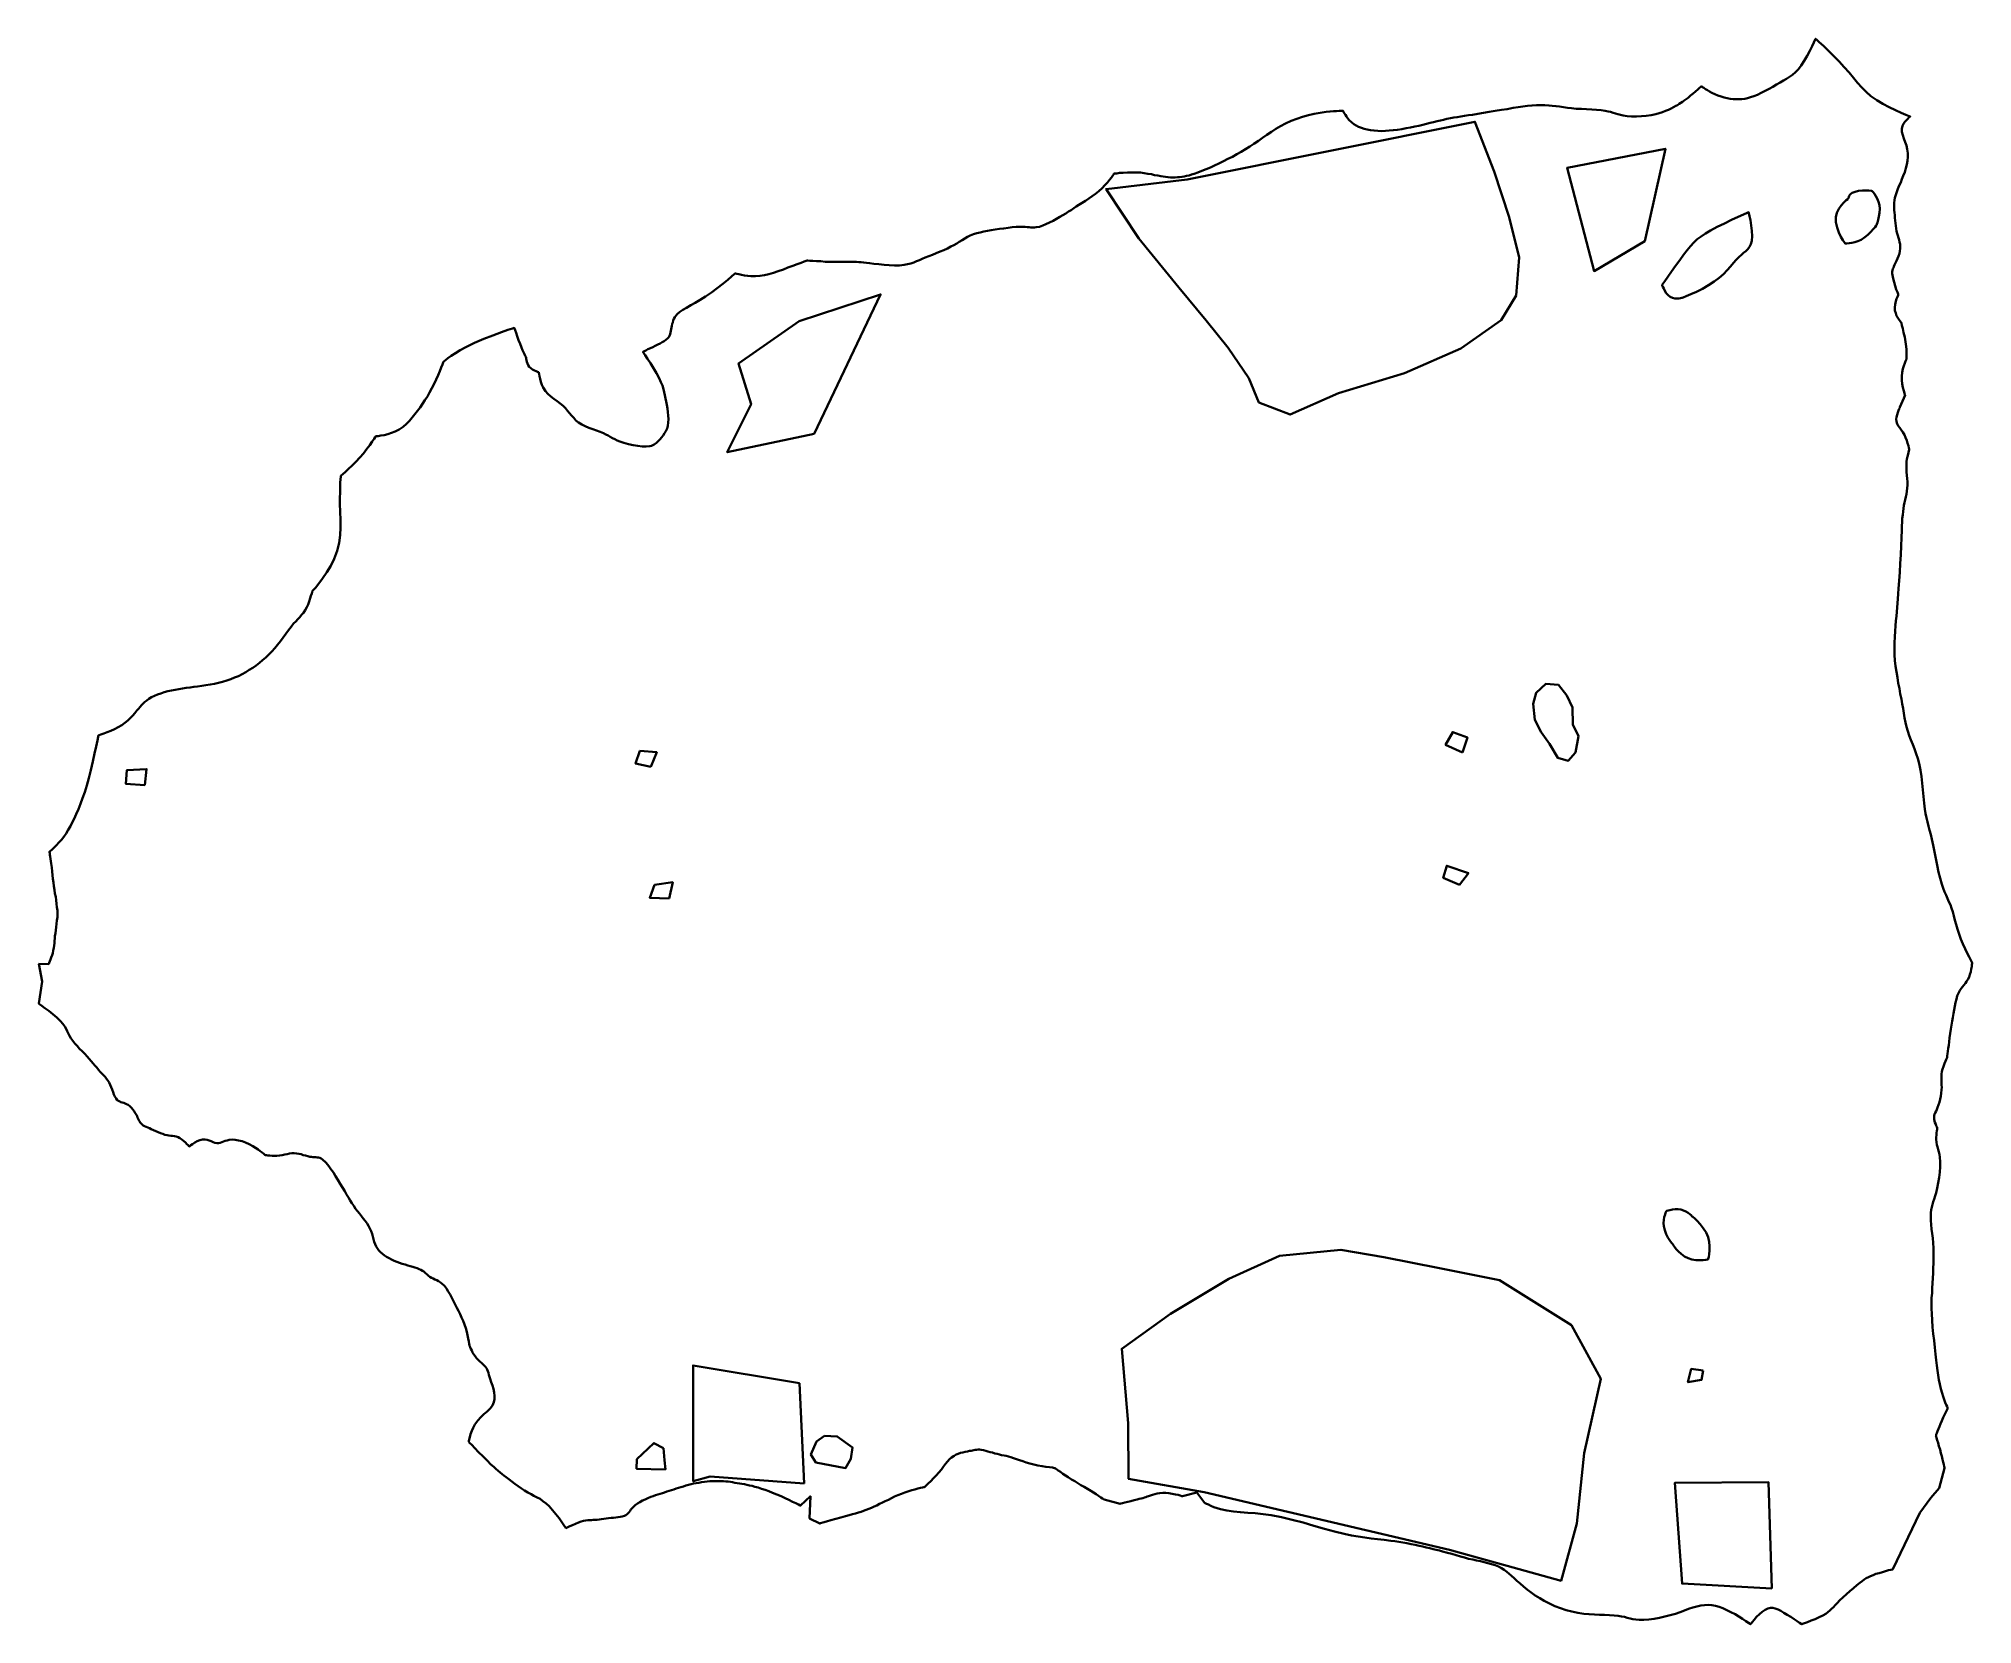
# Model space of a CAD drawing. Extents: x 0 to 10552, y -8653 to 0.
import ezdxf

# ---------------------------------------------------------------- set-up
doc = ezdxf.new("R2010")
doc.units = 0
doc.linetypes.add('Solid', pattern=[0])
for name, color, linetype in [('zone_0_q2', 7, 'Continuous'), ('zone_10_q2', 7, 'Continuous'), ('zone_11_q3', 7, 'Continuous'), ('zone_1_q3', 7, 'Continuous'), ('zone_2_q2', 7, 'Continuous'), ('zone_3_q2', 7, 'Continuous'), ('zone_4_q3', 7, 'Continuous'), ('zone_5_q2', 7, 'Continuous'), ('zone_6_q2', 7, 'Continuous'), ('zone_7_q3', 7, 'Continuous'), ('zone_8_q2', 7, 'Continuous'), ('zone_9_q3', 7, 'Continuous')]:
    doc.layers.add(name, color=color, linetype=linetype)

msp = doc.modelspace()

# ---------------------------------------------------------------- linework, layer by layer
at = {"color": 0, "linetype": 'Solid', "lineweight": 35}
for points in [[(2597, -1581), (2600, -1591), (2605, -1606), (2612, -1624), (2619, -1645), (2627, -1665), (2635, -1686), (2641, -1699), (2646, -1711), (2651, -1722), (2655, -1730), (2658, -1737), (2660, -1741), (2661, -1742), (2661, -1744), (2661, -1748), (2662, -1755), (2664, -1763), (2667, -1772), (2671, -1781), (2677, -1790), (2685, -1798), (2695, -1805), (2705, -1810), (2714, -1815), (2722, -1818), (2727, -1819), (2729, -1820), (2730, -1823), (2731, -1831), (2733, -1842), (2736, -1856), (2740, -1872), (2746, -1889), (2753, -1904), (2765, -1923), (2779, -1939), (2795, -1953), (2812, -1966), (2830, -1979), (2846, -1991), (2862, -2004), (2875, -2017), (2886, -2030), (2897, -2044), (2908, -2057), (2920, -2070), (2932, -2083), (2946, -2094), (2964, -2105), (2983, -2115), (3003, -2124), (3024, -2131), (3044, -2139), (3064, -2146), (3082, -2153), (3095, -2160), (3108, -2166), (3119, -2173), (3131, -2180), (3144, -2186), (3157, -2193), (3172, -2199), (3194, -2206), (3218, -2213), (3244, -2218), (3269, -2222), (3294, -2225), (3316, -2225), (3335, -2224), (3344, -2221), (3352, -2219), (3359, -2215), (3365, -2211), (3371, -2206), (3377, -2200), (3383, -2194), (3391, -2185), (3399, -2176), (3408, -2165), (3416, -2153), (3423, -2141), (3429, -2128), (3433, -2113), (3436, -2095), (3437, -2077), (3436, -2057), (3434, -2038), (3431, -2018), (3427, -1999), (3424, -1980), (3421, -1963), (3417, -1946), (3414, -1929), (3409, -1912), (3404, -1893), (3396, -1874), (3386, -1852), (3372, -1826), (3355, -1798), (3339, -1771), (3323, -1747), (3310, -1727), (3301, -1714), (3298, -1709), (3300, -1708), (3306, -1705), (3314, -1701), (3325, -1695), (3338, -1689), (3351, -1683), (3364, -1676), (3378, -1669), (3391, -1663), (3403, -1657), (3414, -1650), (3423, -1644), (3432, -1636), (3438, -1628), (3442, -1621), (3446, -1613), (3448, -1604), (3450, -1595), (3452, -1586), (3454, -1577), (3455, -1567), (3457, -1557), (3460, -1548), (3463, -1538), (3466, -1529), (3471, -1520), (3477, -1512), (3484, -1503), (3498, -1491), (3515, -1479), (3535, -1468), (3558, -1455), (3583, -1441), (3610, -1426), (3639, -1407), (3671, -1385), (3703, -1361), (3733, -1337), (3760, -1316), (3781, -1298), (3795, -1286), (3800, -1281), (3802, -1282), (3810, -1284), (3821, -1286), (3835, -1289), (3851, -1292), (3869, -1295), (3886, -1296), (3911, -1296), (3936, -1295), (3960, -1291), (3984, -1285), (4010, -1277), (4036, -1269), (4064, -1259), (4089, -1249), (4115, -1240), (4139, -1231), (4161, -1223), (4178, -1216), (4189, -1212), (4193, -1211), (4197, -1211), (4208, -1212), (4225, -1213), (4245, -1214), (4268, -1215), (4292, -1217), (4315, -1217), (4337, -1218), (4357, -1218), (4375, -1218), (4392, -1217), (4407, -1217), (4422, -1217), (4437, -1217), (4450, -1217), (4462, -1218), (4475, -1219), (4488, -1220), (4502, -1221), (4517, -1223), (4534, -1225), (4558, -1228), (4585, -1231), (4613, -1234), (4642, -1236), (4670, -1237), (4698, -1237), (4723, -1234), (4741, -1231), (4759, -1227), (4775, -1222), (4791, -1215), (4806, -1209), (4822, -1202), (4838, -1195), (4858, -1187), (4878, -1179), (4898, -1171), (4919, -1162), (4939, -1154), (4959, -1145), (4978, -1135), (4994, -1126), (5010, -1117), (5024, -1108), (5039, -1099), (5054, -1090), (5069, -1082), (5084, -1074), (5101, -1067), (5119, -1062), (5138, -1057), (5157, -1052), (5177, -1049), (5198, -1045), (5219, -1042), (5243, -1038), (5266, -1035), (5290, -1032), (5313, -1029), (5334, -1027), (5355, -1026), (5373, -1026), (5384, -1027), (5395, -1028), (5405, -1029), (5414, -1030), (5424, -1031), (5434, -1030), (5444, -1029), (5461, -1026), (5479, -1020), (5497, -1012), (5517, -1004), (5536, -994), (5555, -984), (5573, -973), (5589, -963), (5605, -954), (5619, -944), (5634, -935), (5648, -925), (5662, -916), (5677, -906), (5694, -896), (5712, -885), (5731, -873), (5749, -860), (5768, -847), (5786, -832), (5804, -815), (5818, -800), (5832, -784), (5844, -770), (5854, -757), (5862, -746), (5867, -739), (5868, -736), (5872, -736), (5883, -735), (5899, -733), (5919, -732), (5942, -731), (5965, -730), (5989, -730), (6012, -731), (6033, -734), (6053, -737), (6072, -740), (6090, -744), (6107, -747), (6124, -751), (6137, -753), (6150, -754), (6163, -756), (6176, -757), (6189, -757), (6201, -757), (6214, -756), (6226, -755), (6239, -754), (6251, -752), (6264, -749), (6278, -746), (6291, -742), (6306, -738), (6326, -731), (6348, -722), (6371, -713), (6394, -703), (6417, -692), (6441, -681), (6465, -669), (6490, -656), (6514, -644), (6538, -630), (6562, -617), (6586, -603), (6609, -588), (6632, -573), (6656, -557), (6679, -541), (6703, -524), (6727, -508), (6752, -492), (6777, -477), (6804, -463), (6834, -449), (6865, -437), (6897, -427), (6929, -418), (6961, -411), (6994, -405), (7026, -400), (7046, -398), (7065, -396), (7082, -395), (7096, -394), (7108, -393), (7115, -393), (7118, -393), (7118, -395), (7121, -399), (7125, -406), (7131, -415), (7137, -425), (7144, -435), (7152, -444), (7164, -456), (7176, -466), (7189, -474), (7203, -481), (7218, -487), (7233, -492), (7249, -496), (7267, -499), (7287, -502), (7307, -503), (7328, -504), (7349, -503), (7370, -502), (7392, -500), (7415, -497), (7439, -494), (7463, -489), (7486, -485), (7509, -480), (7532, -475), (7554, -470), (7574, -465), (7593, -460), (7612, -455), (7631, -451), (7649, -446), (7667, -442), (7685, -438), (7704, -434), (7722, -431), (7741, -428), (7761, -425), (7781, -421), (7802, -418), (7824, -415), (7854, -410), (7885, -405), (7916, -400), (7949, -394), (7982, -389), (8014, -384), (8046, -378), (8073, -374), (8100, -370), (8125, -367), (8150, -364), (8174, -363), (8198, -362), (8220, -362), (8241, -364), (8260, -366), (8280, -368), (8300, -371), (8321, -374), (8342, -377), (8365, -380), (8391, -382), (8419, -383), (8447, -385), (8475, -386), (8501, -388), (8526, -390), (8549, -393), (8564, -397), (8578, -400), (8592, -404), (8605, -408), (8618, -412), (8632, -416), (8647, -419), (8669, -422), (8693, -424), (8719, -424), (8746, -423), (8772, -421), (8799, -417), (8824, -412), (8843, -407), (8861, -401), (8878, -394), (8894, -388), (8909, -381), (8922, -374), (8934, -367), (8944, -362), (8953, -356), (8962, -351), (8970, -345), (8980, -338), (8990, -331), (9001, -322), (9014, -311), (9028, -299), (9042, -288), (9054, -277), (9064, -268), (9071, -262), (9074, -260), (9075, -261), (9080, -264), (9087, -269), (9096, -275), (9107, -281), (9118, -288), (9131, -295), (9147, -303), (9164, -310), (9181, -316), (9197, -321), (9214, -325), (9230, -328), (9247, -330), (9263, -331), (9278, -331), (9294, -330), (9310, -328), (9326, -324), (9342, -320), (9359, -314), (9380, -306), (9400, -296), (9422, -285), (9443, -273), (9463, -262), (9484, -250), (9503, -239), (9521, -229), (9538, -219), (9555, -208), (9571, -197), (9587, -183), (9603, -166), (9618, -147), (9635, -121), (9651, -94), (9665, -66), (9678, -41), (9688, -20), (9694, -5), (9697, 0), (9702, -5), (9717, -19), (9739, -39), (9766, -65), (9795, -94), (9825, -124), (9853, -155), (9880, -185), (9904, -214), (9926, -241), (9949, -266), (9972, -290), (9999, -313), (10031, -336), (10063, -355), (10098, -374), (10132, -391), (10164, -405), (10189, -416), (10207, -423), (10213, -425), (10211, -427), (10206, -431), (10200, -437), (10192, -444), (10183, -454), (10176, -464), (10171, -475), (10167, -492), (10168, -509), (10172, -527), (10178, -545), (10185, -564), (10192, -583), (10197, -603), (10200, -624), (10200, -645), (10198, -666), (10195, -687), (10189, -707), (10183, -728), (10175, -748), (10168, -766), (10161, -784), (10153, -801), (10146, -819), (10140, -835), (10134, -852), (10130, -868), (10128, -882), (10126, -895), (10126, -909), (10126, -922), (10126, -936), (10127, -949), (10129, -963), (10130, -978), (10131, -992), (10133, -1007), (10135, -1021), (10137, -1036), (10139, -1050), (10142, -1063), (10146, -1075), (10149, -1087), (10152, -1098), (10155, -1110), (10158, -1121), (10159, -1133), (10159, -1145), (10157, -1159), (10154, -1172), (10150, -1186), (10144, -1200), (10139, -1212), (10133, -1224), (10128, -1235), (10124, -1243), (10121, -1250), (10118, -1256), (10116, -1264), (10115, -1272), (10115, -1281), (10116, -1291), (10120, -1309), (10125, -1329), (10131, -1349), (10137, -1368), (10143, -1383), (10147, -1394), (10148, -1398), (10147, -1400), (10144, -1408), (10139, -1419), (10135, -1433), (10131, -1450), (10130, -1467), (10130, -1484), (10134, -1498), (10139, -1512), (10145, -1524), (10152, -1534), (10158, -1542), (10162, -1547), (10164, -1548), (10165, -1553), (10168, -1565), (10172, -1582), (10177, -1604), (10183, -1629), (10187, -1654), (10191, -1679), (10192, -1696), (10193, -1711), (10193, -1724), (10193, -1735), (10193, -1743), (10193, -1749), (10193, -1750), (10191, -1753), (10188, -1760), (10183, -1771), (10178, -1786), (10173, -1802), (10169, -1821), (10167, -1841), (10167, -1863), (10170, -1884), (10173, -1904), (10178, -1921), (10182, -1934), (10184, -1943), (10186, -1946), (10157, -2011), (10156, -2014), (10153, -2020), (10149, -2029), (10145, -2040), (10141, -2052), (10138, -2065), (10137, -2077), (10138, -2090), (10142, -2102), (10148, -2113), (10156, -2124), (10164, -2135), (10173, -2148), (10181, -2162), (10188, -2176), (10194, -2192), (10199, -2207), (10203, -2221), (10206, -2232), (10208, -2240), (10208, -2243), (10208, -2244), (10206, -2250), (10203, -2258), (10201, -2268), (10198, -2280), (10195, -2294), (10193, -2307), (10192, -2326), (10192, -2345), (10193, -2364), (10195, -2383), (10197, -2401), (10198, -2419), (10198, -2437), (10197, -2453), (10195, -2469), (10192, -2485), (10189, -2501), (10185, -2517), (10182, -2532), (10179, -2547), (10176, -2564), (10174, -2581), (10172, -2599), (10170, -2618), (10169, -2638), (10168, -2659), (10167, -2683), (10165, -2724), (10163, -2768), (10161, -2816), (10158, -2864), (10156, -2912), (10153, -2958), (10150, -3001), (10148, -3029), (10146, -3056), (10144, -3080), (10142, -3104), (10140, -3128), (10138, -3151), (10135, -3176), (10133, -3204), (10131, -3234), (10129, -3265), (10128, -3297), (10128, -3329), (10128, -3362), (10130, -3394), (10133, -3425), (10138, -3456), (10143, -3487), (10148, -3517), (10154, -3546), (10159, -3575), (10165, -3604), (10169, -3630), (10174, -3656), (10178, -3681), (10182, -3706), (10187, -3731), (10193, -3755), (10200, -3779), (10208, -3803), (10217, -3827), (10227, -3851), (10236, -3876), (10246, -3902), (10255, -3928), (10262, -3956), (10269, -3991), (10274, -4027), (10279, -4063), (10282, -4100), (10285, -4136), (10289, -4171), (10293, -4204), (10297, -4228), (10302, -4252), (10308, -4274), (10313, -4297), (10319, -4319), (10325, -4343), (10331, -4368), (10339, -4401), (10346, -4437), (10353, -4474), (10361, -4511), (10368, -4548), (10377, -4582), (10386, -4614), (10393, -4636), (10401, -4656), (10409, -4674), (10417, -4692), (10424, -4710), (10432, -4727), (10438, -4745), (10445, -4765), (10451, -4787), (10457, -4810), (10464, -4834), (10471, -4859), (10480, -4886), (10490, -4914), (10501, -4940), (10513, -4966), (10524, -4990), (10535, -5011), (10544, -5028), (10550, -5039), (10552, -5043), (10551, -5046), (10550, -5053), (10549, -5064), (10546, -5077), (10543, -5092), (10539, -5107), (10534, -5121), (10528, -5134), (10521, -5145), (10514, -5155), (10506, -5165), (10498, -5174), (10491, -5184), (10484, -5194), (10477, -5208), (10470, -5224), (10465, -5242), (10460, -5260), (10456, -5279), (10453, -5299), (10449, -5319), (10445, -5341), (10442, -5362), (10438, -5384), (10435, -5406), (10431, -5429), (10428, -5452), (10425, -5475), (10423, -5493), (10420, -5510), (10418, -5526), (10417, -5539), (10415, -5550), (10414, -5557), (10414, -5560), (10413, -5563), (10410, -5570), (10405, -5580), (10400, -5593), (10395, -5608), (10390, -5623), (10386, -5637), (10384, -5651), (10383, -5663), (10383, -5675), (10383, -5687), (10384, -5698), (10384, -5710), (10385, -5722), (10384, -5737), (10382, -5754), (10380, -5770), (10377, -5787), (10373, -5804), (10368, -5819), (10362, -5833), (10358, -5843), (10354, -5852), (10350, -5861), (10346, -5869), (10344, -5878), (10343, -5887), (10343, -5897), (10345, -5906), (10348, -5915), (10352, -5924), (10355, -5932), (10358, -5938), (10361, -5943), (10361, -5944), (10361, -5946), (10360, -5952), (10359, -5960), (10357, -5971), (10356, -5983), (10355, -5995), (10355, -6008), (10356, -6022), (10358, -6036), (10362, -6048), (10365, -6061), (10369, -6075), (10372, -6089), (10375, -6104), (10376, -6129), (10376, -6156), (10374, -6185), (10371, -6215), (10366, -6244), (10361, -6272), (10355, -6298), (10349, -6315), (10344, -6332), (10339, -6347), (10335, -6362), (10331, -6377), (10328, -6391), (10326, -6407), (10325, -6428), (10326, -6449), (10327, -6472), (10330, -6496), (10333, -6521), (10336, -6546), (10338, -6572), (10340, -6600), (10340, -6627), (10341, -6655), (10340, -6682), (10339, -6710), (10338, -6737), (10336, -6764), (10334, -6791), (10333, -6818), (10332, -6845), (10330, -6872), (10330, -6900), (10330, -6929), (10331, -6959), (10333, -6994), (10335, -7031), (10339, -7068), (10343, -7105), (10347, -7142), (10351, -7178), (10355, -7212), (10359, -7240), (10362, -7267), (10366, -7293), (10370, -7318), (10375, -7343), (10381, -7368), (10388, -7392), (10393, -7410), (10399, -7426), (10404, -7442), (10409, -7455), (10414, -7465), (10416, -7472), (10417, -7474), (10416, -7477), (10412, -7484), (10407, -7495), (10401, -7509), (10393, -7525), (10386, -7542), (10378, -7559), (10372, -7574), (10367, -7587), (10362, -7599), (10358, -7610), (10355, -7618), (10354, -7623), (10353, -7625), (10354, -7628), (10357, -7636), (10360, -7648), (10365, -7663), (10370, -7680), (10376, -7699), (10381, -7719), (10386, -7736), (10390, -7753), (10393, -7768), (10396, -7781), (10398, -7791), (10400, -7797), (10400, -7800), (10371, -7910), (10326, -7963), (10266, -8044), (10119, -8352), (10116, -8353), (10107, -8355), (10094, -8358), (10078, -8363), (10061, -8368), (10043, -8373), (10026, -8378), (10011, -8384), (9997, -8390), (9985, -8395), (9973, -8402), (9962, -8409), (9951, -8417), (9939, -8426), (9921, -8440), (9903, -8455), (9884, -8472), (9865, -8489), (9846, -8506), (9829, -8522), (9814, -8538), (9803, -8549), (9794, -8559), (9784, -8569), (9775, -8578), (9764, -8587), (9752, -8595), (9737, -8604), (9717, -8614), (9695, -8624), (9673, -8633), (9653, -8641), (9636, -8647), (9625, -8651), (9621, -8653), (9618, -8650), (9609, -8645), (9596, -8636), (9579, -8625), (9561, -8613), (9542, -8601), (9523, -8590), (9507, -8580), (9492, -8572), (9477, -8567), (9464, -8563), (9450, -8563), (9436, -8566), (9421, -8573), (9406, -8584), (9390, -8598), (9375, -8613), (9362, -8628), (9352, -8640), (9345, -8649), (9343, -8653), (9339, -8650), (9330, -8644), (9316, -8635), (9298, -8623), (9278, -8611), (9257, -8598), (9235, -8586), (9213, -8575), (9191, -8565), (9171, -8558), (9150, -8552), (9131, -8548), (9111, -8547), (9091, -8548), (9070, -8550), (9049, -8555), (9027, -8562), (9004, -8569), (8981, -8578), (8957, -8586), (8932, -8595), (8903, -8603), (8874, -8611), (8844, -8618), (8815, -8623), (8786, -8627), (8759, -8629), (8734, -8629), (8716, -8627), (8700, -8625), (8684, -8621), (8668, -8617), (8653, -8613), (8637, -8610), (8620, -8607), (8597, -8604), (8572, -8603), (8545, -8602), (8518, -8601), (8490, -8600), (8461, -8598), (8432, -8595), (8399, -8590), (8367, -8583), (8335, -8575), (8304, -8564), (8273, -8553), (8244, -8540), (8215, -8525), (8191, -8511), (8167, -8496), (8145, -8480), (8124, -8464), (8103, -8447), (8084, -8431), (8066, -8415), (8052, -8402), (8038, -8389), (8025, -8377), (8011, -8366), (7997, -8356), (7982, -8346), (7967, -8338), (7949, -8330), (7929, -8324), (7909, -8319), (7889, -8314), (7868, -8309), (7847, -8305), (7826, -8300), (7803, -8295), (7781, -8289), (7759, -8283), (7736, -8276), (7712, -8269), (7688, -8262), (7661, -8255), (7644, -8251), (7627, -8246), (7609, -8242), (7591, -8237), (7572, -8233), (7553, -8229), (7534, -8225), (7511, -8220), (7489, -8215), (7466, -8211), (7444, -8207), (7422, -8203), (7400, -8200), (7378, -8197), (7342, -8192), (7306, -8188), (7271, -8184), (7236, -8179), (7201, -8174), (7164, -8168), (7125, -8160), (7072, -8147), (7017, -8131), (6959, -8115), (6900, -8098), (6841, -8082), (6783, -8068), (6726, -8057), (6682, -8051), (6639, -8047), (6598, -8044), (6558, -8041), (6520, -8037), (6484, -8032), (6450, -8025), (6431, -8019), (6413, -8013), (6397, -8006), (6383, -8000), (6372, -7995), (6366, -7992), (6363, -7991), (6321, -7934), (6241, -7954), (6238, -7953), (6230, -7950), (6218, -7947), (6203, -7944), (6186, -7940), (6168, -7938), (6151, -7936), (6134, -7936), (6118, -7937), (6104, -7939), (6091, -7943), (6079, -7946), (6068, -7950), (6057, -7954), (6049, -7956), (6042, -7959), (6034, -7961), (6025, -7964), (6016, -7966), (6006, -7969), (5994, -7972), (5978, -7976), (5960, -7980), (5943, -7985), (5927, -7989), (5914, -7992), (5905, -7994), (5901, -7995), (5814, -7972), (5812, -7971), (5806, -7966), (5796, -7960), (5784, -7952), (5770, -7943), (5756, -7934), (5741, -7924), (5723, -7913), (5705, -7903), (5688, -7893), (5671, -7883), (5654, -7872), (5636, -7862), (5618, -7850), (5604, -7840), (5589, -7831), (5576, -7821), (5564, -7813), (5555, -7806), (5549, -7802), (5546, -7800), (5543, -7800), (5532, -7798), (5517, -7796), (5497, -7794), (5476, -7790), (5453, -7786), (5431, -7781), (5409, -7776), (5389, -7770), (5370, -7763), (5352, -7757), (5336, -7751), (5320, -7746), (5305, -7741), (5292, -7737), (5280, -7734), (5268, -7731), (5255, -7729), (5243, -7726), (5231, -7723), (5218, -7720), (5205, -7716), (5193, -7713), (5180, -7709), (5168, -7706), (5156, -7703), (5144, -7700), (5134, -7699), (5126, -7699), (5118, -7700), (5111, -7701), (5103, -7702), (5096, -7704), (5088, -7706), (5080, -7707), (5069, -7710), (5056, -7712), (5044, -7715), (5031, -7718), (5018, -7722), (5006, -7727), (4995, -7733), (4982, -7742), (4971, -7752), (4960, -7764), (4949, -7778), (4938, -7792), (4926, -7808), (4912, -7824), (4898, -7840), (4883, -7856), (4868, -7871), (4854, -7885), (4843, -7895), (4836, -7902), (4833, -7904), (4831, -7905), (4823, -7906), (4812, -7909), (4798, -7912), (4782, -7917), (4765, -7921), (4748, -7926), (4727, -7933), (4708, -7941), (4689, -7948), (4671, -7956), (4654, -7965), (4637, -7973), (4620, -7981), (4605, -7989), (4589, -7996), (4574, -8004), (4559, -8010), (4545, -8017), (4530, -8023), (4516, -8029), (4502, -8034), (4488, -8039), (4474, -8043), (4458, -8048), (4441, -8052), (4423, -8057), (4402, -8063), (4377, -8070), (4350, -8078), (4323, -8085), (4300, -8092), (4280, -8098), (4267, -8101), (4263, -8103), (4207, -8075), (4211, -7954), (4158, -8005), (4155, -8004), (4146, -7999), (4132, -7992), (4114, -7984), (4094, -7974), (4073, -7964), (4051, -7954), (4028, -7944), (4005, -7935), (3984, -7927), (3964, -7919), (3945, -7913), (3926, -7907), (3908, -7902), (3893, -7898), (3879, -7895), (3865, -7892), (3852, -7889), (3838, -7887), (3825, -7884), (3812, -7882), (3799, -7880), (3787, -7878), (3775, -7876), (3762, -7874), (3750, -7873), (3737, -7872), (3724, -7871), (3709, -7871), (3694, -7871), (3679, -7871), (3663, -7872), (3648, -7873), (3633, -7875), (3617, -7877), (3603, -7880), (3588, -7882), (3574, -7885), (3560, -7889), (3546, -7892), (3532, -7896), (3518, -7900), (3505, -7904), (3492, -7908), (3479, -7912), (3466, -7917), (3454, -7921), (3441, -7925), (3428, -7929), (3416, -7933), (3404, -7937), (3391, -7940), (3379, -7944), (3366, -7948), (3353, -7953), (3340, -7958), (3325, -7964), (3310, -7971), (3295, -7978), (3280, -7986), (3267, -7994), (3255, -8003), (3244, -8013), (3238, -8020), (3232, -8027), (3227, -8034), (3222, -8041), (3217, -8047), (3211, -8052), (3204, -8057), (3196, -8061), (3185, -8064), (3174, -8067), (3162, -8068), (3150, -8070), (3137, -8071), (3124, -8072), (3110, -8073), (3097, -8075), (3084, -8077), (3071, -8079), (3059, -8081), (3047, -8082), (3036, -8083), (3026, -8083), (3016, -8084), (3006, -8084), (2996, -8085), (2985, -8086), (2973, -8088), (2961, -8092), (2945, -8097), (2929, -8104), (2913, -8111), (2899, -8117), (2887, -8123), (2880, -8127), (2877, -8128), (2874, -8124), (2866, -8112), (2854, -8095), (2840, -8074), (2823, -8052), (2804, -8030), (2786, -8009), (2769, -7993), (2752, -7980), (2736, -7969), (2720, -7960), (2703, -7951), (2687, -7943), (2670, -7934), (2652, -7923), (2634, -7911), (2616, -7899), (2599, -7886), (2582, -7873), (2566, -7861), (2551, -7850), (2539, -7841), (2529, -7833), (2518, -7824), (2507, -7815), (2495, -7805), (2483, -7794), (2468, -7780), (2447, -7759), (2424, -7736), (2401, -7713), (2380, -7691), (2363, -7674), (2351, -7662), (2347, -7657), (2347, -7654), (2349, -7645), (2352, -7632), (2357, -7616), (2363, -7598), (2371, -7580), (2381, -7562), (2396, -7541), (2412, -7523), (2430, -7506), (2447, -7491), (2463, -7475), (2476, -7459), (2484, -7441), (2488, -7424), (2488, -7406), (2486, -7387), (2482, -7368), (2476, -7349), (2470, -7331), (2464, -7314), (2461, -7302), (2457, -7291), (2454, -7281), (2451, -7272), (2447, -7263), (2443, -7255), (2438, -7248), (2431, -7240), (2424, -7233), (2416, -7226), (2407, -7218), (2399, -7210), (2390, -7201), (2382, -7190), (2375, -7180), (2368, -7169), (2363, -7158), (2358, -7149), (2355, -7141), (2353, -7136), (2352, -7134), (2351, -7131), (2350, -7122), (2347, -7109), (2344, -7093), (2340, -7075), (2336, -7056), (2331, -7037), (2324, -7016), (2316, -6996), (2308, -6978), (2300, -6960), (2291, -6942), (2282, -6925), (2273, -6907), (2264, -6889), (2254, -6871), (2245, -6853), (2235, -6836), (2225, -6820), (2214, -6806), (2202, -6794), (2192, -6787), (2182, -6781), (2172, -6775), (2162, -6771), (2153, -6766), (2144, -6762), (2135, -6757), (2129, -6753), (2124, -6748), (2118, -6743), (2113, -6738), (2108, -6733), (2102, -6728), (2095, -6724), (2086, -6718), (2076, -6714), (2065, -6709), (2053, -6706), (2041, -6702), (2028, -6698), (2015, -6694), (2000, -6690), (1984, -6685), (1969, -6680), (1954, -6675), (1940, -6669), (1925, -6662), (1912, -6655), (1899, -6648), (1888, -6640), (1877, -6632), (1866, -6623), (1857, -6613), (1849, -6602), (1842, -6591), (1836, -6578), (1831, -6565), (1827, -6551), (1823, -6536), (1819, -6522), (1814, -6507), (1808, -6493), (1800, -6479), (1792, -6465), (1782, -6452), (1771, -6439), (1761, -6426), (1750, -6412), (1739, -6399), (1729, -6385), (1719, -6370), (1709, -6355), (1700, -6340), (1690, -6324), (1680, -6307), (1670, -6290), (1658, -6269), (1646, -6249), (1633, -6228), (1620, -6207), (1608, -6188), (1595, -6170), (1583, -6153), (1576, -6144), (1569, -6135), (1562, -6128), (1555, -6121), (1548, -6116), (1541, -6111), (1534, -6108), (1527, -6106), (1519, -6105), (1512, -6104), (1504, -6103), (1496, -6103), (1488, -6102), (1479, -6101), (1468, -6098), (1456, -6095), (1444, -6092), (1432, -6088), (1420, -6085), (1407, -6083), (1395, -6082), (1382, -6082), (1369, -6084), (1356, -6087), (1343, -6090), (1329, -6093), (1315, -6095), (1300, -6096), (1287, -6096), (1274, -6096), (1262, -6095), (1251, -6094), (1243, -6093), (1237, -6092), (1235, -6091), (1233, -6090), (1228, -6085), (1220, -6079), (1209, -6071), (1197, -6061), (1183, -6052), (1168, -6043), (1149, -6033), (1129, -6024), (1110, -6017), (1091, -6012), (1073, -6009), (1056, -6008), (1039, -6009), (1029, -6012), (1018, -6015), (1009, -6019), (999, -6022), (990, -6025), (981, -6027), (972, -6027), (962, -6025), (952, -6021), (942, -6016), (931, -6012), (919, -6009), (907, -6007), (894, -6007), (880, -6011), (865, -6017), (852, -6024), (840, -6032), (830, -6038), (824, -6043), (822, -6045), (820, -6043), (816, -6038), (809, -6032), (801, -6023), (791, -6015), (781, -6007), (771, -6000), (761, -5995), (751, -5991), (741, -5989), (731, -5988), (721, -5987), (711, -5986), (701, -5984), (689, -5981), (677, -5977), (664, -5972), (652, -5967), (639, -5961), (627, -5956), (614, -5950), (605, -5946), (595, -5942), (586, -5938), (578, -5934), (570, -5930), (564, -5925), (558, -5919), (553, -5914), (550, -5908), (546, -5902), (543, -5895), (540, -5888), (537, -5880), (533, -5872), (527, -5863), (521, -5853), (514, -5844), (506, -5835), (498, -5826), (489, -5819), (480, -5814), (472, -5810), (464, -5808), (456, -5805), (449, -5803), (442, -5800), (435, -5797), (429, -5792), (422, -5784), (416, -5773), (411, -5762), (406, -5749), (401, -5735), (396, -5722), (390, -5709), (384, -5697), (377, -5686), (370, -5676), (362, -5666), (353, -5657), (345, -5647), (336, -5638), (327, -5627), (317, -5615), (307, -5604), (297, -5592), (286, -5579), (275, -5567), (264, -5554), (251, -5540), (237, -5526), (223, -5512), (210, -5497), (197, -5483), (186, -5469), (176, -5455), (169, -5442), (162, -5430), (156, -5417), (150, -5404), (142, -5390), (132, -5376), (119, -5361), (100, -5342), (78, -5323), (55, -5306), (34, -5290), (17, -5277), (5, -5268), (0, -5265), (19, -5145), (1, -5049), (55, -5050), (55, -5048), (58, -5043), (61, -5035), (65, -5025), (69, -5014), (73, -5002), (77, -4990), (80, -4976), (83, -4962), (85, -4949), (86, -4936), (87, -4923), (88, -4910), (89, -4897), (91, -4881), (93, -4865), (96, -4848), (98, -4830), (100, -4812), (102, -4794), (102, -4776), (102, -4758), (100, -4739), (98, -4721), (96, -4702), (93, -4683), (89, -4664), (86, -4645), (83, -4625), (81, -4605), (78, -4585), (76, -4564), (73, -4544), (71, -4523), (68, -4502), (66, -4489), (64, -4475), (63, -4463), (61, -4453), (60, -4445), (59, -4439), (59, -4437), (61, -4436), (65, -4432), (71, -4426), (80, -4419), (89, -4410), (99, -4400), (109, -4389), (124, -4372), (137, -4355), (150, -4337), (161, -4318), (173, -4298), (183, -4278), (193, -4258), (205, -4232), (217, -4205), (228, -4176), (240, -4145), (251, -4112), (262, -4075), (273, -4035), (284, -3991), (295, -3945), (305, -3901), (314, -3862), (321, -3830), (325, -3809), (327, -3801), (330, -3800), (340, -3797), (355, -3792), (373, -3785), (393, -3777), (414, -3768), (434, -3758), (454, -3746), (471, -3734), (487, -3720), (501, -3707), (514, -3694), (525, -3680), (536, -3667), (545, -3657), (553, -3647), (562, -3637), (571, -3628), (580, -3619), (590, -3611), (601, -3603), (616, -3594), (632, -3586), (649, -3579), (667, -3573), (685, -3567), (704, -3561), (724, -3557), (744, -3553), (764, -3549), (784, -3546), (805, -3543), (826, -3540), (846, -3537), (867, -3535), (890, -3532), (913, -3528), (936, -3525), (959, -3520), (982, -3516), (1004, -3510), (1026, -3503), (1048, -3496), (1069, -3487), (1090, -3478), (1110, -3468), (1130, -3457), (1149, -3445), (1168, -3433), (1186, -3420), (1205, -3406), (1222, -3392), (1239, -3377), (1256, -3361), (1272, -3344), (1288, -3326), (1304, -3307), (1319, -3287), (1334, -3267), (1349, -3247), (1363, -3227), (1377, -3209), (1391, -3192), (1403, -3180), (1414, -3168), (1425, -3157), (1435, -3145), (1445, -3133), (1455, -3119), (1463, -3103), (1470, -3087), (1477, -3071), (1482, -3054), (1486, -3040), (1490, -3028), (1492, -3020), (1493, -3017), (1497, -3012), (1510, -2997), (1528, -2974), (1549, -2945), (1572, -2912), (1594, -2876), (1613, -2839), (1629, -2795), (1639, -2752), (1645, -2710), (1647, -2668), (1647, -2625), (1646, -2582), (1644, -2538), (1644, -2506), (1645, -2476), (1645, -2448), (1646, -2423), (1647, -2404), (1648, -2391), (1648, -2387), (1651, -2384), (1660, -2376), (1674, -2364), (1691, -2348), (1711, -2330), (1731, -2309), (1752, -2286), (1772, -2263), (1790, -2239), (1807, -2218), (1820, -2199), (1831, -2184), (1837, -2174), (1840, -2170), (1843, -2170), (1853, -2169), (1867, -2166), (1885, -2163), (1905, -2158), (1925, -2151), (1945, -2144), (1968, -2132), (1989, -2118), (2007, -2102), (2024, -2085), (2039, -2068), (2053, -2049), (2067, -2031), (2081, -2012), (2094, -1993), (2108, -1973), (2121, -1953), (2133, -1931), (2146, -1908), (2159, -1883), (2169, -1860), (2180, -1836), (2189, -1814), (2197, -1794), (2203, -1778), (2207, -1767), (2209, -1763), (2211, -1761), (2220, -1754), (2233, -1744), (2251, -1731), (2274, -1716), (2301, -1700), (2331, -1683), (2379, -1660), (2430, -1638), (2479, -1619), (2525, -1602), (2561, -1589), (2586, -1581), (2595, -1578), (2597, -1581)], [(7770, -3895), (7678, -3854), (7717, -3784), (7797, -3813), (7770, -3895)], [(3340, -3973), (3257, -3956), (3281, -3887), (3373, -3894), (3340, -3973)], [(7754, -4617), (7665, -4579), (7684, -4513), (7802, -4553), (7754, -4617)], [(3441, -4693), (3335, -4688), (3361, -4618), (3460, -4603), (3441, -4693)], [(9084, -7267), (9074, -7319), (9000, -7332), (9018, -7259), (9084, -7267)], [(3409, -7691), (3416, -7757), (3420, -7808), (3263, -7804), (3265, -7752), (3357, -7664), (3409, -7691)]]:
    msp.add_lwpolyline(points, close=True, dxfattribs=at)
at = {"layer": 'zone_0_q2', "color": 2, "linetype": 'Solid', "lineweight": 35}
msp.add_lwpolyline([(5945, -7556), (5910, -7149), (6176, -6959), (6495, -6767), (6772, -6643), (7106, -6610), (7341, -6650), (7645, -6709), (7971, -6774), (8364, -7020), (8524, -7313), (8433, -7719), (8394, -8103), (8308, -8415), (7699, -8247), (6361, -7932), (5948, -7859), (5945, -7556)], close=True, dxfattribs=at)
at = {"layer": 'zone_10_q2', "color": 2, "linetype": 'Solid', "lineweight": 35}
msp.add_lwpolyline([(8966, -1415), (8960, -1416), (8951, -1417), (8940, -1417), (8928, -1417), (8915, -1414), (8903, -1408), (8892, -1399), (8882, -1388), (8874, -1376), (8868, -1364), (8863, -1354), (8860, -1347), (8859, -1344), (8863, -1338), (8874, -1323), (8890, -1300), (8910, -1271), (8932, -1240), (8955, -1209), (8976, -1180), (8996, -1154), (9014, -1132), (9032, -1113), (9051, -1095), (9072, -1079), (9096, -1063), (9124, -1046), (9160, -1027), (9199, -1008), (9238, -989), (9274, -973), (9303, -959), (9323, -951), (9331, -947), (9332, -953), (9336, -969), (9341, -991), (9345, -1019), (9349, -1048), (9350, -1077), (9348, -1103), (9344, -1121), (9336, -1136), (9327, -1148), (9316, -1159), (9304, -1169), (9292, -1179), (9279, -1190), (9263, -1206), (9248, -1224), (9232, -1243), (9214, -1264), (9194, -1285), (9171, -1306), (9144, -1326), (9113, -1346), (9079, -1365), (9046, -1381), (9016, -1395), (8991, -1406), (8974, -1412), (8968, -1415), (8966, -1415)], close=True, dxfattribs=at)
at = {"layer": 'zone_11_q3', "color": 3, "linetype": 'Solid', "lineweight": 35}
msp.add_lwpolyline([(8765, -1105), (8488, -1268), (8341, -704), (8877, -601), (8765, -1105)], close=True, dxfattribs=at)
at = {"layer": 'zone_1_q3', "color": 3, "linetype": 'Solid', "lineweight": 35}
msp.add_lwpolyline([(9458, -8457), (8968, -8431), (8929, -7880), (9439, -7877), (9458, -8457)], close=True, dxfattribs=at)
at = {"layer": 'zone_2_q2', "color": 2, "linetype": 'Solid', "lineweight": 35}
msp.add_lwpolyline([(9027, -6430), (9037, -6439), (9051, -6452), (9067, -6470), (9084, -6492), (9099, -6515), (9110, -6541), (9116, -6566), (9118, -6590), (9118, -6613), (9116, -6633), (9114, -6648), (9111, -6659), (9110, -6662), (9107, -6663), (9097, -6664), (9082, -6666), (9064, -6666), (9044, -6665), (9022, -6662), (9001, -6655), (8982, -6645), (8964, -6632), (8949, -6618), (8936, -6605), (8927, -6593), (8921, -6585), (8919, -6582), (8917, -6579), (8910, -6571), (8901, -6558), (8891, -6542), (8882, -6523), (8874, -6502), (8868, -6481), (8867, -6463), (8868, -6446), (8871, -6431), (8875, -6417), (8878, -6407), (8881, -6400), (8882, -6398), (8885, -6397), (8892, -6395), (8902, -6392), (8916, -6390), (8931, -6388), (8946, -6388), (8962, -6390), (8976, -6395), (8989, -6401), (9001, -6408), (9010, -6415), (9017, -6421), (9022, -6425), (9024, -6427), (9027, -6430)], close=True, dxfattribs=at)
at = {"layer": 'zone_3_q2', "color": 2, "linetype": 'Solid', "lineweight": 35}
msp.add_lwpolyline([(4432, -7749), (4403, -7800), (4241, -7769), (4214, -7726), (4245, -7656), (4289, -7625), (4358, -7628), (4441, -7688), (4432, -7749)], close=True, dxfattribs=at)
at = {"layer": 'zone_4_q3', "color": 3, "linetype": 'Solid', "lineweight": 35}
msp.add_lwpolyline([(4178, -7884), (3665, -7847), (3572, -7872), (3571, -7240), (4151, -7337), (4178, -7884)], close=True, dxfattribs=at)
at = {"layer": 'zone_5_q2', "color": 2, "linetype": 'Solid', "lineweight": 35}
msp.add_lwpolyline([(8339, -3585), (8370, -3650), (8372, -3743), (8403, -3806), (8386, -3895), (8347, -3940), (8290, -3925), (8244, -3849), (8200, -3785), (8165, -3718), (8156, -3629), (8171, -3570), (8224, -3521), (8293, -3527), (8339, -3585)], close=True, dxfattribs=at)
at = {"layer": 'zone_6_q2', "color": 2, "linetype": 'Solid', "lineweight": 35}
msp.add_lwpolyline([(580, -4073), (475, -4066), (481, -3992), (589, -3986), (580, -4073)], close=True, dxfattribs=at)
at = {"layer": 'zone_7_q3', "color": 3, "linetype": 'Solid', "lineweight": 35}
msp.add_lwpolyline([(4231, -2156), (3758, -2257), (3888, -1994), (3819, -1772), (4150, -1541), (4594, -1396), (4231, -2156)], close=True, dxfattribs=at)
at = {"layer": 'zone_8_q2', "color": 2, "linetype": 'Solid', "lineweight": 35}
msp.add_lwpolyline([(7942, -724), (8025, -974), (8079, -1194), (8063, -1401), (7981, -1537), (7760, -1691), (7453, -1826), (7093, -1935), (6829, -2051), (6659, -1985), (6603, -1852), (6492, -1688), (6371, -1538), (6222, -1358), (6004, -1090), (5825, -821), (6268, -769), (7838, -453), (7942, -724)], close=True, dxfattribs=at)
at = {"layer": 'zone_9_q3', "color": 3, "linetype": 'Solid', "lineweight": 35}
msp.add_lwpolyline([(9875, -871), (9876, -868), (9878, -863), (9880, -858), (9884, -852), (9889, -846), (9896, -841), (9912, -835), (9931, -831), (9952, -829), (9972, -829), (9988, -829), (10000, -830), (10004, -831), (10006, -833), (10011, -838), (10018, -847), (10026, -859), (10033, -873), (10040, -890), (10045, -908), (10047, -929), (10045, -950), (10042, -971), (10038, -989), (10034, -1003), (10031, -1013), (10030, -1016), (10027, -1019), (10021, -1028), (10011, -1040), (9998, -1054), (9982, -1070), (9965, -1084), (9946, -1097), (9928, -1105), (9910, -1110), (9894, -1114), (9880, -1116), (9868, -1117), (9861, -1117), (9858, -1117), (9855, -1113), (9846, -1100), (9835, -1081), (9824, -1057), (9814, -1030), (9807, -1002), (9807, -974), (9813, -950), (9824, -929), (9837, -910), (9850, -894), (9863, -882), (9872, -875), (9875, -872), (9875, -871)], close=True, dxfattribs=at)

doc.saveas('drawing.dxf')
